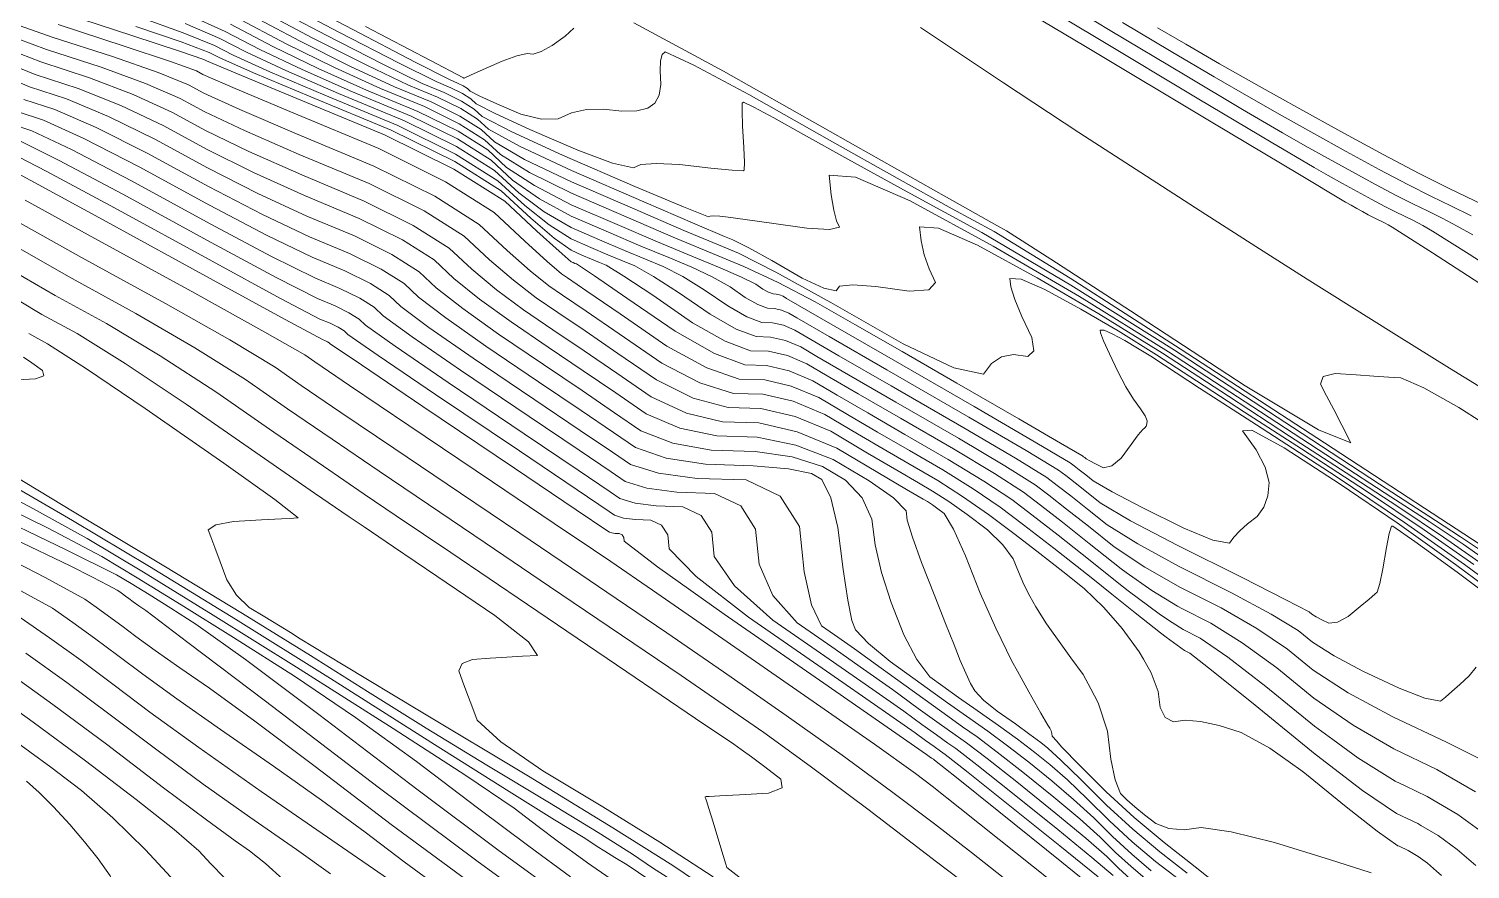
# Model space of a CAD drawing. Header units: inches. Extents: x 1337389 to 1347141, y 407035 to 414577.
# Drawn here: x 1341002.9 to 1341397, y 407828.9 to 408058.7 of the extents above; entities that cross this region are included whole.
import ezdxf

# ---------------------------------------------------------------- set-up
doc = ezdxf.new("R2010")
doc.units = ezdxf.units.IN
doc.header["$MEASUREMENT"] = 0
doc.layers.add('Topo', color=7, linetype='Continuous', lineweight=15, true_color=0x459900)

msp = doc.modelspace()

# ---------------------------------------------------------------- linework, layer by layer
at = {"layer": 'Topo'}
for points, elevation in [([(1341063.9739, 408067.5712), (1341084.2539, 408056.9029), (1341099.7739, 408048.9609), (1341110.5349, 408043.745), (1341116.537, 408041.2561), (1341121.271, 408038.917), (1341124.738, 408036.729), (1341126.9381, 408034.6909), (1341134.9828, 408030.487), (1341148.872, 408024.118), (1341168.607, 408015.5839), (1341181.909, 408009.958), (1341188.777, 408007.2419), (1341189.2129, 408007.4349), (1341190.25, 408007.483), (1341191.8879, 408007.386), (1341194.1278, 408007.1441), (1341198.846, 408006.5189), (1341206.0411, 408005.5111), (1341215.7141, 408004.1199), (1341221.8921, 408003.7611), (1341224.5781, 408004.432), (1341223.7691, 408006.1352), (1341223.0321, 408009.0651), (1341222.368, 408013.223), (1341221.777, 408018.609), (1341228.9611, 408018.0662), (1341243.9219, 408011.5959), (1341266.6583, 407999.1983), (1341290.1981, 407985.4571), (1341314.54, 407970.372), (1341339.6841, 407953.943), (1341359.949, 407940.7231), (1341375.3331, 407930.7129), (1341385.8361, 407923.9121), (1341395.1009, 407917.698), (1341403.125, 407912.0711)], 785), ([(1341065.4358, 408069.4912), (1341087.8919, 408057.6779), (1341104.1961, 408049.25), (1341114.348, 408044.207), (1341118.3479, 408042.5481), (1341121.503, 408040.9891), (1341123.8139, 408039.5298), (1341125.28, 408038.1721), (1341130.6408, 408035.3699), (1341139.8988, 408031.1259), (1341153.0508, 408025.438), (1341162.4971, 408021.946), (1341168.2358, 408020.6507), (1341170.2689, 408021.552), (1341174.4829, 408021.8441), (1341180.878, 408021.5259), (1341189.455, 408020.599), (1341195.2619, 408020.043), (1341198.2999, 408019.859), (1341198.5679, 408020.046), (1341198.623, 408022.1479), (1341198.4672, 408026.1641), (1341198.0989, 408032.0952), (1341197.949, 408036.1419), (1341198.02, 408038.3049), (1341198.3091, 408038.5839), (1341201.189, 408037.251), (1341206.6591, 408034.3048), (1341214.719, 408029.7472), (1341226.8811, 408023.0071), (1341243.145, 408014.085), (1341263.51, 408002.98), (1341287.8469, 407988.5459), (1341316.156, 407970.7839), (1341348.437, 407949.6921), (1341372.2381, 407934.1549), (1341387.5579, 407924.172), (1341394.3979, 407919.7431), (1341400.4312, 407915.6961)], 780), ([(1341160.0431, 408036.728), (1341155.441, 408036.5579), (1341151.3249, 408035.6688), (1341147.6951, 408034.06), (1341143.0851, 408033.934), (1341137.495, 408035.292), (1341130.925, 408038.133), (1341126.2998, 408040.2541), (1341123.6219, 408041.6529), (1341122.8902, 408042.3321), (1341121.7349, 408043.0602), (1341120.159, 408043.8391), (1341118.1609, 408044.6681), (1341108.6181, 408049.539), (1341091.53, 408058.454), (1341066.8979, 408071.4122)], 775), ([(1341268.1202, 408067.9999), (1341291.828, 408053.7829), (1341326.649, 408032.9509), (1341350.3651, 408018.7791), (1341362.9781, 408011.267), (1341364.4869, 408010.4149), (1341366.0259, 408009.5551), (1341367.596, 408008.6891), (1341369.1971, 408007.8151), (1341370.577, 408007.085), (1341371.7351, 408006.4999), (1341372.672, 408006.0579), (1341373.644, 408005.5679), (1341374.6508, 408005.0311), (1341375.6931, 408004.447), (1341386.7121, 407997.3721), (1341407.7099, 407983.8061)], 760), ([(1341414.109, 407985.873), (1341396.7439, 407997.04), (1341386.7359, 408003.367), (1341384.085, 408004.8557), (1341381.5208, 408006.223), (1341379.047, 408007.4689), (1341376.661, 408008.594), (1341373.7119, 408010.085), (1341370.2, 408011.9421), (1341366.125, 408014.1661), (1341362.1278, 408016.3721), (1341358.209, 408018.5591), (1341354.369, 408020.7289), (1341342.589, 408027.6919), (1341322.87, 408039.4459), (1341295.212, 408055.9919), (1341275.516, 408067.862)], 755), ([(1341397.78, 408002.2881), (1341393.5181, 408004.68), (1341389.398, 408006.8771), (1341385.4223, 408008.88), (1341381.5869, 408010.6871), (1341376.8479, 408013.0841), (1341371.203, 408016.0691), (1341364.654, 408019.643), (1341358.2298, 408023.1881), (1341351.9318, 408026.7039), (1341345.759, 408030.192), (1341334.8127, 408036.604), (1341319.092, 408045.9409), (1341298.5961, 408058.202), (1341282.9119, 408067.7229)], 750), ([(1341398.062, 407912.1498), (1341384.44, 407921.7019), (1341368.713, 407932.25), (1341350.8821, 407943.796), (1341335.37, 407953.8601), (1341322.179, 407962.444), (1341311.307, 407969.5478), (1341300.7821, 407976.0701), (1341290.605, 407982.0111), (1341280.774, 407987.372), (1341274.306, 407990.169), (1341271.2001, 407990.404), (1341271.4552, 407988.0749), (1341272.5381, 407984.6032), (1341274.4471, 407979.987), (1341277.183, 407974.228), (1341277.72, 407970.574), (1341276.0589, 407969.0239), (1341272.1981, 407969.5789), (1341268.893, 407968.9629), (1341266.143, 407967.1751), (1341263.9481, 407964.216), (1341255.8941, 407966.0031), (1341241.9788, 407972.5369), (1341222.2038, 407983.8178), (1341207.201, 407992.081), (1341196.9701, 407997.328), (1341191.5111, 407999.5569), (1341182.079, 408003.548), (1341168.675, 408009.3009), (1341151.2981, 408016.816), (1341138.4909, 408022.9592), (1341130.2541, 408027.7291), (1341126.5868, 408031.1259), (1341120.8068, 408034.774), (1341112.915, 408038.6731), (1341102.9088, 408042.8231), (1341090.9297, 408048.3821), (1341076.977, 408055.3509), (1341061.0491, 408063.73)], 795), ([(1341400.594, 407912.111), (1341389.77, 407919.7002), (1341377.2749, 407928.081), (1341363.107, 407937.254), (1341347.659, 407947.2921), (1341330.9319, 407958.1941), (1341312.9228, 407969.96), (1341295.4903, 407980.7632), (1341278.6319, 407990.6049), (1341262.348, 407999.4841), (1341251.6328, 408004.1179), (1341246.4881, 408004.506), (1341246.912, 408000.6491), (1341247.7849, 407996.8339), (1341249.1078, 407993.0609), (1341250.8801, 407989.3301), (1341249.047, 407987.2758), (1341243.609, 407986.9002), (1341234.5652, 407988.2003), (1341228.228, 407988.6509), (1341224.5969, 407988.2541), (1341223.673, 407987.0078), (1341220.281, 407987.761), (1341214.422, 407990.512), (1341206.0951, 407995.2622), (1341199.777, 407998.7418), (1341195.4688, 408000.9512), (1341193.1699, 408001.8899), (1341185.044, 408005.367), (1341171.0909, 408011.3829), (1341151.31, 408019.938), (1341137.1451, 408026.5461), (1341128.596, 408031.2099), (1341125.6629, 408033.928), (1341121.039, 408036.8459), (1341114.7258, 408039.9651), (1341106.722, 408043.2839), (1341095.3521, 408048.6719), (1341080.6148, 408056.1271), (1341062.5118, 408065.65)], 790), ([(1341296.7948, 407900.4981), (1341291.4628, 407905.6301), (1341285.6939, 407910.2371), (1341279.411, 407915.1468), (1341272.6131, 407920.3619), (1341265.2989, 407925.88), (1341258.2558, 407930.81), (1341251.4821, 407935.151), (1341244.979, 407938.904), (1341237.6589, 407943.1651), (1341229.523, 407947.9341), (1341220.5702, 407953.2121), (1341211.9412, 407956.813), (1341203.636, 407958.7359), (1341195.6559, 407958.982), (1341186.4452, 407961.8221), (1341176.0041, 407967.258), (1341164.333, 407975.2882), (1341155.294, 407981.4891), (1341148.888, 407985.861), (1341145.1131, 407988.4042), (1341140.0519, 407992.4709), (1341133.706, 407998.062), (1341126.0749, 408005.1759), (1341113.9357, 408012.8632), (1341097.288, 408021.121), (1341076.1331, 408029.9511), (1341060.629, 408036.604), (1341050.776, 408041.0809), (1341046.573, 408043.3809), (1341038.2688, 408046.704), (1341025.8647, 408051.0498), (1341009.3609, 408056.4189), (1340997.1929, 408060.696)], 840), ([(1341010.923, 408059.8289), (1341029.0189, 408053.9419), (1341041.6509, 408049.7069), (1341048.819, 408047.1239), (1341050.522, 408046.1921), (1341059.389, 408042.343), (1341075.4199, 408035.578), (1341098.615, 408025.8971), (1341116.8681, 408016.8419), (1341130.1781, 408008.4152), (1341138.5449, 408000.6141), (1341144.671, 407995.044), (1341148.5561, 407991.706), (1341150.199, 407990.5991), (1341155.5599, 407986.9259), (1341164.639, 407980.687), (1341177.4348, 407971.8828), (1341188.288, 407965.9409), (1341197.1971, 407962.8641), (1341204.1613, 407962.6489), (1341211.4089, 407960.9708), (1341218.9388, 407957.828), (1341226.7531, 407953.222), (1341235.017, 407948.3881), (1341243.733, 407943.3261), (1341252.9012, 407938.0369), (1341261.155, 407932.8941), (1341268.494, 407927.899), (1341274.9189, 407923.0499), (1341283.2169, 407916.612), (1341293.387, 407908.5851), (1341299.0841, 407904.035)], 835), ([(1341012.7119, 408062.819), (1341031.4172, 408056.7352), (1341044.118, 408052.557), (1341050.815, 408050.2861), (1341051.508, 408049.921), (1341059.9759, 408046.3579), (1341076.2188, 408039.5949), (1341100.2371, 408029.6341), (1341119.1831, 408020.274), (1341133.0571, 408011.516), (1341141.8591, 408003.3609), (1341147.9111, 407997.8442), (1341151.2131, 407994.9659), (1341151.764, 407994.7281), (1341152.245, 407994.523), (1341152.6558, 407994.35), (1341152.9978, 407994.2109), (1341157.609, 407991.1021), (1341166.4902, 407985.0239), (1341179.639, 407975.9761), (1341190.388, 407969.8831), (1341198.738, 407966.7449), (1341204.6861, 407966.5619), (1341210.8767, 407965.1291), (1341217.309, 407962.445), (1341223.9822, 407958.51), (1341232.376, 407953.6117), (1341242.4881, 407947.749), (1341254.3199, 407940.9221), (1341264.0539, 407934.978), (1341271.689, 407929.9171), (1341277.2259, 407925.7389), (1341284.3772, 407920.1911), (1341293.1411, 407913.2731), (1341300.9999, 407906.9962)], 830), ([(1341032.9768, 408061.8931), (1341045.1359, 408057.601), (1341053.739, 408054.1271), (1341058.7849, 408051.473), (1341068.8199, 408046.936), (1341083.8452, 408040.517), (1341103.8589, 408032.2159), (1341119.647, 408024.4169), (1341131.2079, 408017.1191), (1341138.5439, 408010.3231), (1341145.2201, 408005.02), (1341151.2372, 408001.2089), (1341156.5949, 407998.8919), (1341161.2759, 407996.8952), (1341165.2779, 407995.2171), (1341168.6021, 407993.86), (1341173.705, 407990.969), (1341180.5849, 407986.545), (1341189.2437, 407980.587), (1341196.3221, 407976.5751), (1341201.8189, 407974.5089), (1341205.736, 407974.3881), (1341209.8129, 407973.444), (1341214.0479, 407971.6771), (1341218.4419, 407969.0861), (1341227.0919, 407964.059), (1341239.9969, 407956.594), (1341257.1578, 407946.693), (1341269.8509, 407939.1459), (1341278.079, 407933.953), (1341281.8401, 407931.116), (1341286.696, 407927.3472), (1341292.649, 407922.649), (1341299.6969, 407917.0201), (1341308.098, 407911.4211), (1341317.8519, 407905.852), (1341328.9581, 407900.3118), (1341338.707, 407894.7031), (1341347.0999, 407889.0231), (1341354.135, 407883.2721), (1341363.72, 407877.1129), (1341375.856, 407870.5461), (1341390.542, 407863.5701), (1341400.948, 407858.3819)], 820), ([(1341398.6519, 407884.1319), (1341396.8068, 407881.7619), (1341394.2359, 407879.4159), (1341392.0629, 407877.4719), (1341390.2861, 407875.9279), (1341388.9049, 407874.7859), (1341384.6871, 407875.5911), (1341377.631, 407878.343), (1341367.7382, 407883.0419), (1341359.842, 407887.2381), (1341353.9453, 407890.9291), (1341350.0449, 407894.116), (1341342.67, 407898.6231), (1341331.821, 407904.4479), (1341317.496, 407911.5932), (1341306.1509, 407917.7891), (1341297.7869, 407923.037), (1341292.403, 407927.3371), (1341287.856, 407930.9259), (1341284.147, 407933.8039), (1341281.2742, 407935.9721), (1341272.75, 407941.23), (1341258.5758, 407949.5778), (1341238.752, 407961.0169), (1341224.4501, 407969.282), (1341215.672, 407974.374), (1341212.4182, 407976.293), (1341209.281, 407977.6019), (1341206.2621, 407978.301), (1341203.36, 407978.3909), (1341199.288, 407979.921), (1341194.0459, 407982.8929), (1341187.633, 407987.3051), (1341181.7521, 407990.9018), (1341176.4041, 407993.6842), (1341171.5891, 407995.6509), (1341165.791, 407998.0798), (1341159.0111, 408000.9739), (1341151.2489, 408004.3309), (1341143.8741, 408008.6072), (1341136.886, 408013.8039), (1341130.284, 408019.9211), (1341119.879, 408026.4888), (1341105.6699, 408033.5079), (1341087.6579, 408040.978), (1341073.2422, 408047.2252), (1341062.423, 408052.2478), (1341055.2011, 408056.048), (1341045.6462, 408060.122)], 815), ([(1341410.5751, 407897.3321), (1341393.4459, 407910.0551), (1341381.8911, 407918.514), (1341375.9109, 407922.7073), (1341375.5049, 407922.6359), (1341374.919, 407920.6639), (1341374.1529, 407916.7889), (1341373.2071, 407911.0131), (1341372.3589, 407906.9632), (1341371.6081, 407904.6409), (1341370.956, 407904.0459), (1341369.414, 407902.732), (1341366.9801, 407900.7), (1341363.6559, 407897.9501), (1341360.7942, 407896.4231), (1341358.3941, 407896.1199), (1341356.456, 407897.041), (1341354.91, 407897.863), (1341353.7541, 407898.586), (1341352.99, 407899.2099), (1341346.6329, 407902.5431), (1341334.6831, 407908.5841), (1341317.1398, 407917.3338), (1341304.204, 407924.1571), (1341295.8773, 407929.0541), (1341292.1569, 407932.0239), (1341289.0161, 407934.504), (1341286.4531, 407936.4921), (1341284.469, 407937.9898), (1341275.6491, 407943.314), (1341259.9948, 407952.463), (1341237.506, 407965.4392), (1341221.8088, 407974.506), (1341212.9019, 407979.6617), (1341210.7871, 407980.909), (1341208.749, 407981.7599), (1341206.787, 407982.214), (1341204.9011, 407982.2718), (1341202.2551, 407983.2669), (1341198.8479, 407985.198), (1341194.68, 407988.066), (1341189.8, 407990.8361), (1341184.2061, 407993.5089), (1341177.9, 407996.0842), (1341170.3071, 407999.266), (1341161.4269, 408003.0561), (1341151.261, 408007.4521), (1341142.5279, 408012.195), (1341135.2279, 408017.2849), (1341129.3599, 408022.7219), (1341120.1111, 408028.56), (1341107.4811, 408034.7989), (1341091.4712, 408041.4397), (1341077.6639, 408047.515), (1341066.062, 408053.024), (1341056.663, 408057.968), (1341046.1549, 408062.6441)], 810), ([(1341058.1251, 408059.889), (1341069.7001, 408053.8001), (1341082.0858, 408047.8041), (1341095.2839, 408041.901), (1341109.292, 408036.0911), (1341120.343, 408030.6311), (1341128.435, 408025.5231), (1341133.5701, 408020.7661), (1341141.1819, 408015.7831), (1341151.273, 408010.5729), (1341163.8431, 408005.1381), (1341174.822, 408000.452), (1341184.2099, 407996.517), (1341192.008, 407993.3329), (1341197.8471, 407990.7691), (1341201.728, 407988.8259), (1341203.65, 407987.5041), (1341205.2219, 407986.6128), (1341206.4419, 407986.1538), (1341207.3118, 407986.127), (1341208.2161, 407985.9181), (1341209.1572, 407985.5259), (1341210.132, 407984.9499), (1341219.167, 407979.7293), (1341236.2611, 407969.8621), (1341261.4138, 407955.3489), (1341278.548, 407945.3978), (1341287.6638, 407940.0081), (1341288.7601, 407939.1809), (1341290.176, 407938.082), (1341291.912, 407936.712), (1341293.9661, 407935.0711), (1341299.125, 407932.088), (1341307.3861, 407927.7621), (1341318.751, 407922.0941), (1341326.7141, 407918.8489), (1341331.276, 407918.0269), (1341332.4369, 407919.6279), (1341334.0769, 407921.3741), (1341336.1972, 407923.2659), (1341338.796, 407925.3018), (1341340.6379, 407927.8771), (1341341.7238, 407930.99), (1341342.0531, 407934.6421), (1341341.003, 407938.817), (1341338.5731, 407943.5132), (1341334.762, 407948.732), (1341337.3111, 407948.9168), (1341346.2169, 407944.067), (1341361.483, 407934.183), (1341377.0769, 407923.5701), (1341392.9989, 407912.2279), (1341409.2511, 407900.1571)], 805), ([(1341059.587, 408061.809), (1341073.3381, 408054.576), (1341086.5081, 408048.0929), (1341099.0972, 408042.362), (1341111.104, 408037.3821), (1341120.575, 408032.7031), (1341127.5111, 408028.3251), (1341131.9119, 408024.2469), (1341139.8369, 408019.3709), (1341151.2861, 408013.6951), (1341166.259, 408007.2191), (1341179.1139, 408001.7289), (1341189.8509, 407997.2239), (1341198.471, 407993.7041), (1341207.8348, 407989.2939), (1341217.9441, 407983.993), (1341228.7979, 407977.8012), (1341241.7011, 407970.4041), (1341256.651, 407961.8011), (1341273.651, 407951.9919), (1341285.0529, 407945.401), (1341290.858, 407942.027), (1341291.0669, 407941.8689), (1341291.3359, 407941.661), (1341291.666, 407941.4), (1341292.056, 407941.0879), (1341293.0361, 407940.5211), (1341294.6062, 407939.6991), (1341296.7659, 407938.6221), (1341299.1039, 407939.1443), (1341301.621, 407941.2631), (1341304.316, 407944.9819), (1341306.289, 407947.5979), (1341307.54, 407949.114), (1341308.0691, 407949.528), (1341308.4431, 407950.0509), (1341308.6641, 407950.6841), (1341308.731, 407951.427), (1341308.137, 407952.7961), (1341306.8821, 407954.7931), (1341304.9669, 407957.416), (1341302.9161, 407960.7938), (1341300.7301, 407964.9271), (1341298.408, 407969.8139), (1341296.831, 407973.339), (1341295.999, 407975.5009), (1341295.911, 407976.301), (1341296.978, 407976.2212), (1341299.201, 407975.2601), (1341302.5779, 407973.4179), (1341306.075, 407971.377), (1341309.691, 407969.136), (1341313.4258, 407966.695), (1341323.081, 407960.4289), (1341338.656, 407950.3368), (1341360.151, 407936.4201), (1341379.1091, 407923.704), (1341395.531, 407912.1891), (1341409.4149, 407901.8761)], 800), ([(1341168.4029, 408060.2599), (1341192.887, 408047.076), (1341228.964, 408026.675), (1341253.8811, 408012.6019), (1341267.639, 408004.858), (1341270.237, 408003.4422), (1341282.4169, 407995.6699), (1341304.181, 407981.5441), (1341335.5271, 407961.063), (1341355.6009, 407949.02), (1341364.4018, 407945.4148), (1341361.931, 407950.2471), (1341359.721, 407954.545), (1341357.7721, 407958.3069), (1341356.0839, 407961.5341), (1341356.867, 407963.558), (1341360.1211, 407964.381), (1341365.8448, 407964.0009), (1341370.74, 407963.684), (1341374.806, 407963.429), (1341378.0426, 407963.238), (1341384.414, 407960.454), (1341393.918, 407955.0781), (1341406.5569, 407947.1103)], 770), ([(1341301.981, 408060.412), (1341315.3128, 408052.4361), (1341327.0359, 408045.5159), (1341337.1498, 408039.654), (1341345.655, 408034.849), (1341354.3319, 408030.0041), (1341363.183, 408025.1198), (1341372.207, 408020.1961), (1341379.9833, 408016.0831), (1341386.513, 408012.7811), (1341391.7959, 408010.2901), (1341397.2748, 408007.5319)], 745), ([(1340995.9988, 408057.3559), (1341007.798, 408053.0091), (1341022.712, 408048.1582), (1341034.8879, 408043.7009), (1341044.3269, 408039.638), (1341051.029, 408035.9699), (1341061.8691, 408030.8651), (1341076.8472, 408024.3229), (1341095.9611, 408016.345), (1341111.0029, 408008.8831), (1341121.972, 408001.9382), (1341128.8671, 407995.5099), (1341135.433, 407989.8972), (1341141.6691, 407985.102), (1341147.576, 407981.123), (1341155.029, 407976.0521), (1341164.0279, 407969.8879), (1341174.5731, 407962.6331), (1341184.6021, 407957.703), (1341194.1151, 407955.1), (1341203.1109, 407954.8231), (1341212.4731, 407952.6549), (1341222.2, 407948.596), (1341232.2931, 407942.6459), (1341240.3011, 407937.9409), (1341246.2239, 407934.4811), (1341250.0631, 407932.2658), (1341254.485, 407929.3841), (1341259.489, 407925.8349), (1341265.0761, 407921.6202), (1341269.2801, 407917.5999), (1341272.1028, 407913.777), (1341273.544, 407910.1501), (1341275.049, 407906.7401), (1341276.6201, 407903.5491), (1341278.255, 407900.5758), (1341281.237, 407896.005), (1341285.5669, 407889.8359), (1341287.862, 407886.6961)], 845), ([(1341032.1971, 408059.314), (1341044.6268, 408055.079), (1341052.2771, 408052.2059), (1341055.1471, 408050.6972), (1341064.3981, 408046.6469), (1341080.0319, 408040.0559), (1341102.0479, 408030.9249), (1341119.4151, 408022.3461), (1341132.1331, 408014.318), (1341140.201, 408006.8421), (1341146.5659, 408001.432), (1341151.2251, 407998.0881), (1341154.18, 407996.81), (1341156.7601, 407995.709), (1341158.9671, 407994.7839), (1341160.8, 407994.0351), (1341165.6571, 407991.0351), (1341173.5371, 407985.784), (1341184.4411, 407978.2819), (1341193.355, 407973.229), (1341200.278, 407970.627), (1341205.2108, 407970.4749), (1341210.345, 407969.2861), (1341215.678, 407967.0609), (1341221.2119, 407963.7979), (1341229.7339, 407958.835), (1341241.243, 407952.1719), (1341255.7388, 407943.8071), (1341266.953, 407937.0621), (1341274.8842, 407931.9351), (1341279.533, 407928.427), (1341285.5371, 407923.7689), (1341292.895, 407917.9612), (1341301.6079, 407911.003), (1341302.9719, 407910.0409)], 825), ([(1341094.974, 408059.332), (1341112.808, 408049.9512), (1341121.7651, 408045.2388), (1341121.8442, 408045.197), (1341121.8969, 408045.1701), (1341121.9435, 408045.1633), (1341121.975, 408045.1749), (1341123.7241, 408045.948), (1341127.201, 408047.4889), (1341132.404, 408049.796), (1341136.406, 408051.277), (1341139.2069, 408051.93), (1341140.8059, 408051.7569), (1341143.073, 408052.482), (1341146.0071, 408054.1029), (1341149.608, 408056.622), (1341151.9768, 408058.811)], 770), ([(1341246.717, 408058.9952), (1341269.484, 408043.8901), (1341290.082, 408030.3369), (1341308.51, 408018.3352), (1341324.77, 408007.8849), (1341339.4281, 407998.511), (1341352.484, 407990.2131), (1341363.9391, 407982.991), (1341376.9102, 407974.882), (1341391.3951, 407965.885), (1341407.395, 407955.9999)], 765), ([(1341311.5352, 408058.9301), (1341319.26, 408054.4291), (1341328.5409, 408049.1171), (1341339.377, 408042.9941), (1341350.4341, 408036.821), (1341361.7118, 408030.597), (1341373.2102, 408024.3229), (1341383.1192, 408019.0819), (1341389.6252, 408015.7931)], 740), ([(1340994.8051, 408054.0159), (1341006.2359, 408049.5991), (1341019.5578, 408045.266), (1341031.506, 408040.698), (1341042.0811, 408035.8959), (1341051.283, 408030.8589), (1341063.1091, 408025.1261), (1341077.5601, 408018.6962), (1341094.6349, 408011.569), (1341108.071, 408004.9041), (1341117.8691, 407998.6999), (1341124.0279, 407992.9571), (1341130.8139, 407987.3241), (1341138.2259, 407981.8), (1341146.2641, 407976.3848), (1341154.7629, 407970.6149), (1341163.7221, 407964.4892), (1341173.1421, 407958.008), (1341182.7591, 407953.584), (1341192.5739, 407951.2181), (1341202.5861, 407950.9101), (1341213.0051, 407948.497), (1341223.8311, 407943.98), (1341235.0631, 407937.358), (1341242.9419, 407932.7179), (1341247.4701, 407930.0578), (1341248.6451, 407929.38), (1341249.998, 407928.4981), (1341251.5289, 407927.4121), (1341253.2391, 407926.1219), (1341255.7341, 407921.8501), (1341259.0149, 407914.595), (1341263.08, 407904.358), (1341267.3289, 407894.7371), (1341271.7609, 407885.7299), (1341273.2441, 407883.0351)], 850), ([(1341399.7839, 407917.6301), (1341384.5271, 407927.5859), (1341357.1898, 407945.4409), (1341317.772, 407971.196), (1341287.6661, 407990.4522), (1341266.8731, 408003.2108), (1341255.3921, 408009.4712), (1341240.381, 408017.8049), (1341221.8419, 408028.2111), (1341199.7729, 408040.69), (1341184.796, 408048.7551), (1341176.9119, 408052.4059), (1341176.1191, 408051.6421), (1341175.6679, 408049.8899), (1341175.5589, 408047.1479), (1341175.7911, 408043.418), (1341175.3002, 408040.4798), (1341174.0879, 408038.3341), (1341172.1531, 408036.9808), (1341169.1678, 408036.262), (1341165.131, 408036.1781), (1341160.0431, 408036.728)], 775), ([(1340993.611, 408050.6761), (1341004.6741, 408046.189), (1341016.4039, 408042.3731), (1341028.1239, 408037.6952), (1341039.835, 408032.153), (1341051.5369, 408025.7482), (1341064.3489, 408019.3871), (1341078.2731, 408013.0679), (1341093.3079, 408006.7931), (1341105.1389, 408000.9241), (1341113.7659, 407995.462), (1341119.189, 407990.4051), (1341126.195, 407984.751), (1341134.783, 407978.4979), (1341144.9531, 407971.6472), (1341154.4981, 407965.1779), (1341163.4171, 407959.089), (1341171.711, 407953.383), (1341180.916, 407949.4651), (1341191.033, 407947.336), (1341202.0611, 407946.9968), (1341212.68, 407944.845), (1341222.888, 407940.8811), (1341232.6871, 407935.104), (1341239.324, 407930.4209), (1341242.799, 407926.8331), (1341243.113, 407924.3381), (1341244.5272, 407919.6269), (1341247.041, 407912.6991), (1341250.6549, 407903.554), (1341253.624, 407896.0481), (1341255.9481, 407890.1801), (1341257.628, 407885.9499), (1341259.1239, 407882.4471), (1341260.4349, 407879.6718), (1341261.5611, 407877.624), (1341263.979, 407875.092), (1341267.688, 407872.0769), (1341272.6879, 407868.579), (1341276.6721, 407865.7241), (1341279.6412, 407863.5129), (1341281.593, 407861.946), (1341285.24, 407858.5698), (1341290.583, 407853.3852), (1341297.62, 407846.391), (1341304.8199, 407839.787), (1341312.1821, 407833.572), (1341319.7068, 407827.747)], 855), ([(1340992.4171, 408047.3361), (1341003.1109, 408042.779), (1341013.2501, 408039.4809), (1341024.743, 408034.6919), (1341037.59, 408028.4099), (1341051.7911, 408020.6381), (1341065.5901, 408013.648), (1341078.986, 408007.441), (1341091.9811, 408002.0169), (1341102.206, 407996.945), (1341109.6632, 407992.2239), (1341114.3502, 407987.853), (1341121.5759, 407982.177), (1341131.34, 407975.196), (1341143.6411, 407966.909), (1341154.232, 407959.7401), (1341163.1109, 407953.69), (1341170.28, 407948.758), (1341179.0728, 407945.346), (1341189.492, 407943.455), (1341201.536, 407943.084), (1341211.677, 407941.592), (1341219.9149, 407938.978), (1341226.2511, 407935.2428), (1341230.7661, 407930.434), (1341233.4609, 407924.5511), (1341234.336, 407917.5951), (1341236.0851, 407910.0079), (1341238.7069, 407901.7929), (1341242.2021, 407892.9482), (1341245.726, 407886.1868), (1341249.2759, 407881.5111), (1341252.855, 407878.9202), (1341257.1781, 407875.8381), (1341262.2441, 407872.263), (1341268.0549, 407868.1971), (1341273.3068, 407864.381), (1341277.9999, 407860.813), (1341282.135, 407857.4938), (1341286.9189, 407853.2671), (1341292.3519, 407848.131), (1341298.4341, 407842.0871), (1341304.6558, 407836.379), (1341311.019, 407831.008), (1341317.522, 407825.974)], 860), ([(1341001.5491, 408039.3691), (1341010.0959, 408036.589), (1341021.3609, 408031.6881), (1341035.3438, 408024.668), (1341052.0441, 408015.5271), (1341066.8301, 408007.909), (1341079.699, 408001.814), (1341090.6539, 407997.2419), (1341099.274, 407992.965), (1341105.5601, 407988.985), (1341109.5109, 407985.3009), (1341116.9569, 407979.6043), (1341127.896, 407971.8939), (1341142.3301, 407962.171), (1341153.966, 407954.3031), (1341162.8061, 407948.291), (1341168.8489, 407944.1331), (1341177.2309, 407941.2269), (1341187.9512, 407939.5729), (1341201.011, 407939.171), (1341210.6749, 407938.3379), (1341216.943, 407937.0761), (1341219.8149, 407935.3829), (1341222.208, 407930.447), (1341224.1228, 407922.2702), (1341225.56, 407910.8509), (1341226.852, 407902.392), (1341228, 407896.893), (1341229.003, 407894.3541), (1341232.488, 407890.6221), (1341238.4541, 407885.6979), (1341246.9009, 407879.5822), (1341254.166, 407874.362), (1341260.247, 407870.038), (1341265.1451, 407866.6112), (1341270.5159, 407862.6359), (1341276.36, 407858.1129), (1341282.6779, 407853.042), (1341288.598, 407847.964), (1341294.121, 407842.8771), (1341299.2479, 407837.7819), (1341304.493, 407832.971), (1341309.856, 407828.444)], 865), ([(1340998.4241, 408032.549), (1341003.788, 408030.8042), (1341014.5971, 408025.6821), (1341030.8521, 408017.1821), (1341052.5522, 408005.305), (1341069.31, 407996.431), (1341081.1259, 407990.5592), (1341088.0001, 407987.6898), (1341093.409, 407985.0059), (1341097.354, 407982.509), (1341099.8332, 407980.1971), (1341107.7189, 407974.4569), (1341121.01, 407965.2899), (1341139.7068, 407952.6949), (1341153.4349, 407943.429), (1341162.1949, 407937.4921), (1341165.987, 407934.883), (1341171.9529, 407933.038), (1341180.094, 407931.9562), (1341190.411, 407931.639), (1341197.6052, 407928.2541), (1341201.677, 407921.8018), (1341202.6272, 407912.2831), (1341206.418, 407903.749), (1341213.0518, 407896.199), (1341222.527, 407889.635), (1341231.1971, 407883.5549), (1341239.0619, 407877.9601), (1341246.121, 407872.849), (1341251.851, 407868.7249), (1341256.2519, 407865.5872), (1341259.3249, 407863.4368), (1341264.9339, 407859.1458), (1341273.0801, 407852.7129), (1341283.7619, 407844.1389), (1341291.9549, 407837.3569), (1341297.66, 407832.3691), (1341300.8762, 407829.1729), (1341304.1659, 407826.1549)], 875), ([(1340999.9869, 408035.959), (1341006.942, 408033.697), (1341017.9788, 408028.6849), (1341033.098, 408020.9251), (1341052.298, 408010.4161), (1341068.0699, 408002.1702), (1341080.4129, 407996.1861), (1341089.3271, 407992.4661), (1341096.3421, 407988.986), (1341101.4569, 407985.747), (1341104.6721, 407982.7491), (1341112.3378, 407977.031), (1341124.4531, 407968.5921), (1341141.0181, 407957.433), (1341153.7011, 407948.866), (1341162.5001, 407942.891), (1341167.4181, 407939.508), (1341175.155, 407937.1151), (1341185.7139, 407935.7128), (1341199.093, 407935.301), (1341208.4228, 407930.9111), (1341213.704, 407922.5439), (1341214.936, 407910.199), (1341216.9379, 407901.1502), (1341219.711, 407895.3991), (1341223.2549, 407892.9441), (1341228.669, 407889.0971), (1341235.954, 407883.8601), (1341245.1089, 407877.23), (1341252.5409, 407871.8819), (1341258.25, 407867.813), (1341262.2348, 407865.0241), (1341267.725, 407860.891), (1341274.72, 407855.4128), (1341283.2199, 407848.591), (1341290.2774, 407842.6598), (1341295.8909, 407837.6229), (1341300.062, 407833.4781), (1341304.3288, 407829.563), (1341308.693, 407825.88)], 870), ([(1340997.4799, 408025.0201), (1341007.834, 408019.6761), (1341026.3603, 408009.6969), (1341053.0591, 407995.084), (1341071.7901, 407984.9529), (1341082.552, 407979.3041), (1341085.3461, 407978.1381), (1341087.5451, 407977.048), (1341089.1479, 407976.032), (1341090.1561, 407975.0928), (1341098.4809, 407969.311), (1341114.1229, 407958.6861), (1341137.0838, 407943.2191), (1341152.9039, 407932.555), (1341161.5839, 407926.6931), (1341163.1239, 407925.6329), (1341165.5481, 407924.8831), (1341168.856, 407924.4441), (1341173.0471, 407924.315), (1341175.969, 407922.9401), (1341177.6231, 407920.3191), (1341178.009, 407916.452), (1341185.38, 407908.9461), (1341199.7341, 407897.8011), (1341221.0728, 407883.0179), (1341236.255, 407872.4709), (1341245.278, 407866.16), (1341248.1439, 407864.085), (1341250.47, 407862.4108), (1341252.257, 407861.137), (1341253.5051, 407860.2641), (1341259.3521, 407855.6562), (1341269.7999, 407847.3131), (1341284.8471, 407835.2348), (1341295.3129, 407826.7511)], 885), ([(1341000.6341, 408027.9121), (1341011.2158, 408022.679), (1341028.6061, 408013.44), (1341052.8058, 408000.194), (1341070.55, 407990.6919), (1341081.8391, 407984.9319), (1341086.6729, 407982.9139), (1341090.4771, 407981.0269), (1341093.2511, 407979.271), (1341094.9939, 407977.645), (1341103.1, 407971.884), (1341117.5669, 407961.9881), (1341138.3948, 407947.9569), (1341153.1689, 407937.9921), (1341161.8891, 407932.0921), (1341164.555, 407930.2581), (1341168.7512, 407928.9608), (1341174.475, 407928.2001), (1341181.729, 407927.9771), (1341186.7871, 407925.5971), (1341189.6499, 407921.0602), (1341190.318, 407914.3671), (1341195.8988, 407906.3469), (1341206.393, 407897.0001), (1341221.7999, 407886.3269), (1341233.726, 407878.0131), (1341242.17, 407872.06), (1341247.132, 407868.4672), (1341251.161, 407865.5678), (1341254.2551, 407863.362), (1341256.4149, 407861.851), (1341262.143, 407857.401), (1341271.4398, 407850.013), (1341284.3038, 407839.6871), (1341293.634, 407832.054), (1341299.4292, 407827.1149)], 880), ([(1340994.327, 408022.1279), (1341004.4521, 408016.673), (1341024.114, 408005.954), (1341053.3131, 407989.973), (1341073.03, 407979.2139), (1341083.266, 407973.677), (1341084.0189, 407973.3622), (1341084.612, 407973.068), (1341085.045, 407972.794), (1341085.3172, 407972.541), (1341093.862, 407966.7371), (1341110.6802, 407955.3837), (1341135.7718, 407938.4811), (1341152.638, 407927.118), (1341161.2789, 407921.2929), (1341161.6929, 407921.008), (1341162.346, 407920.8061), (1341163.2361, 407920.688), (1341164.3641, 407920.653), (1341165.1511, 407920.283), (1341165.597, 407919.577), (1341165.7012, 407918.536), (1341174.8601, 407911.5449), (1341193.0749, 407898.6018), (1341220.3461, 407879.7102), (1341238.783, 407866.929), (1341248.386, 407860.26), (1341249.1562, 407859.703), (1341249.78, 407859.2538), (1341250.2599, 407858.9118), (1341250.5951, 407858.6769), (1341256.5609, 407853.911), (1341268.159, 407844.613), (1341285.3891, 407830.7839), (1341296.992, 407821.4482)], 890), ([(1341389.6252, 408015.7931), (1341391.439, 408014.875), (1341398.1708, 408011.701), (1341405.152, 408008.186), (1341412.384, 408004.3281), (1341419.8668, 408000.129), (1341422.145, 407998.7939)], 740), ([(1341282.08, 407825.9318), (1341268.266, 407837.0222), (1341257.5461, 407845.5651), (1341249.921, 407851.5619), (1341245.3901, 407855.0121), (1341234.1429, 407863.0131), (1341216.178, 407875.564), (1341191.4959, 407892.665), (1341173.4669, 407905.1309), (1341162.091, 407912.9639), (1341157.3681, 407916.1609), (1341146.5851, 407923.437), (1341129.741, 407934.79), (1341106.836, 407950.2199), (1341090.647, 407961.1449), (1341081.173, 407967.5639), (1341078.4141, 407969.476), (1341067.466, 407975.737), (1341048.3289, 407986.3458), (1341021.0021, 408001.304), (1341001.9479, 408011.8141)], 895), ([(1341269.395, 407826.5911), (1341260.724, 407833.3911), (1341250.5439, 407841.242), (1341238.856, 407850.1431), (1341225.3509, 407860.0349), (1341210.0301, 407870.917), (1341192.8929, 407882.791), (1341177.4022, 407893.4601), (1341163.5561, 407902.925), (1341151.3559, 407911.1861), (1341137.1571, 407920.7788), (1341120.9599, 407931.704), (1341102.7651, 407943.962), (1341088.257, 407953.7829), (1341077.436, 407961.166), (1341070.303, 407966.1119), (1341057.918, 407973.585), (1341040.279, 407983.5869), (1341017.387, 407996.1169), (1340999.9622, 408005.864)], 900), ([(1340997.9761, 407999.914), (1341013.7721, 407990.9301), (1341032.2291, 407980.8279), (1341048.3689, 407971.4332), (1341062.193, 407962.747), (1341073.7001, 407954.7691), (1341085.8671, 407946.4208), (1341098.6931, 407937.7051), (1341112.18, 407928.6189), (1341127.7299, 407918.121), (1341145.3431, 407906.2102), (1341165.021, 407892.8859), (1341181.3361, 407881.789), (1341194.29, 407872.9169), (1341203.883, 407866.2711), (1341216.5599, 407857.0559), (1341232.321, 407845.273), (1341251.166, 407830.9218), (1341263.9009, 407821.217)], 905), ([(1340995.9891, 407993.9639), (1341010.1571, 407985.7429), (1341024.1789, 407978.068), (1341038.8201, 407969.281), (1341054.0821, 407959.3819), (1341069.963, 407948.3711), (1341083.4769, 407939.059), (1341094.6219, 407931.4469), (1341103.3989, 407925.5342), (1341118.3019, 407915.4631), (1341139.3311, 407901.2341), (1341166.486, 407882.8478), (1341185.2711, 407870.1171), (1341195.688, 407863.043), (1341197.735, 407861.6241), (1341200.5701, 407859.559), (1341204.191, 407856.849), (1341208.5981, 407853.4928), (1341208.9149, 407851.1039), (1341205.143, 407849.6841), (1341197.281, 407849.2321), (1341191.8889, 407848.922), (1341188.9669, 407848.754), (1341188.5161, 407848.7279), (1341188.188, 407848.7089), (1341187.9837, 407848.6971), (1341187.9029, 407848.6921), (1341187.916, 407848.507), (1341188.023, 407848.1409), (1341188.224, 407847.5959), (1341188.8929, 407845.4718), (1341190.028, 407841.7699), (1341191.6312, 407836.4891), (1341192.7901, 407832.657), (1341193.5051, 407830.276), (1341193.7759, 407829.3438), (1341198.698, 407825.5279)], 910), ([(1340994.003, 407988.014), (1341006.542, 407980.5559), (1341016.129, 407975.309), (1341029.2711, 407967.13), (1341045.9711, 407956.018), (1341066.227, 407941.9728), (1341081.087, 407931.6971), (1341090.551, 407925.189), (1341094.6189, 407922.448), (1341102.6079, 407917.048), (1341114.5169, 407908.989), (1341130.3481, 407898.2701), (1341139.5331, 407891.0452), (1341142.072, 407887.314), (1341137.9651, 407887.0771), (1341133.6289, 407886.8181), (1341129.064, 407886.5379), (1341124.269, 407886.236), (1341121.419, 407885.0961), (1341120.5141, 407883.1198), (1341121.5519, 407880.3071), (1341122.7399, 407877.1139), (1341124.0771, 407873.541), (1341125.5628, 407869.5888), (1341132.0299, 407863.6609), (1341143.4791, 407855.759), (1341159.9091, 407845.881), (1341175.4329, 407836.2158), (1341190.0522, 407826.763)], 915), ([(1341002.9271, 407975.3691), (1341008.0781, 407972.55), (1341018.6829, 407965.6979), (1341034.7409, 407954.8152), (1341056.253, 407939.9001), (1341070.1969, 407929.936), (1341076.5729, 407924.921), (1341075.3819, 407924.858), (1341072.04, 407924.6801), (1341066.547, 407924.389), (1341058.904, 407923.9841), (1341054.0479, 407923.0711), (1341051.977, 407921.6511), (1341052.692, 407919.7228), (1341053.7758, 407916.7968), (1341055.229, 407912.8721), (1341057.0501, 407907.949), (1341059.693, 407903.8119), (1341063.157, 407900.4609), (1341067.4419, 407897.8941), (1341071.2069, 407895.608), (1341074.4521, 407893.6011), (1341077.1761, 407891.874), (1341088.9349, 407884.7451), (1341109.7301, 407872.213), (1341139.56, 407854.279), (1341162.653, 407840.163), (1341179.0081, 407829.8651), (1341188.6249, 407823.385)], 920), ([(1340999.837, 407962.6521), (1341004.775, 407962.9159), (1341007.07, 407963.7831), (1341006.723, 407965.2531), (1341003.734, 407967.3262), (1341001.502, 407968.8381)], 925), ([(1340987.2719, 407936.1451), (1341003.2529, 407927.974), (1341018.9199, 407919.292), (1341034.271, 407910.1), (1341053.3341, 407898.3741), (1341076.108, 407884.1151), (1341102.593, 407867.323), (1341122.444, 407854.4571), (1341135.66, 407845.5159), (1341142.2421, 407840.5018), (1341147.782, 407836.3529), (1341152.2812, 407833.07), (1341155.738, 407830.6522), (1341168.1139, 407822.0699)], 935), ([(1340998.3051, 407933.8541), (1341014.922, 407924.238), (1341035.957, 407911.643), (1341059.4531, 407897.24), (1341085.4111, 407881.0291), (1341113.831, 407863.0099), (1341134.25, 407850.1119), (1341146.666, 407842.337), (1341151.081, 407839.682), (1341154.4981, 407837.593), (1341156.9191, 407836.069), (1341158.3419, 407835.1101), (1341160.4159, 407833.788), (1341163.1401, 407832.103), (1341166.5149, 407830.0541), (1341178.903, 407821.6711)], 930), ([(1341181.527, 407824.12), (1341173.484, 407829.2477), (1341167.9628, 407832.967), (1341158.5759, 407838.8781), (1341145.321, 407846.981), (1341128.1979, 407857.275), (1341111.5919, 407867.4291), (1341095.5032, 407877.4419), (1341079.9317, 407887.3152), (1341061.383, 407898.787), (1341039.8587, 407911.859), (1341015.358, 407926.5289), (1340998.977, 407936.4389)], 925), ([(1340988.441, 407931.798), (1341008.202, 407922.0941), (1341022.9171, 407914.3469), (1341032.586, 407908.5567), (1341044.5919, 407901.1721), (1341058.9351, 407892.1911), (1341075.6159, 407881.615), (1341092.293, 407870.3321), (1341108.964, 407858.341), (1341125.631, 407845.6429), (1341139.661, 407835.1368), (1341151.0541, 407826.8231)], 940), ([(1340989.609, 407927.451), (1341013.1502, 407916.2129), (1341026.914, 407909.401), (1341030.9, 407907.014), (1341035.85, 407903.97), (1341041.7631, 407900.2669), (1341048.6398, 407895.907), (1341062.1409, 407886.2071), (1341082.2688, 407871.1662), (1341109.0212, 407850.7838), (1341131.54, 407833.921), (1341149.8261, 407820.5759)], 945), ([(1341081.262, 407856.9051), (1341064.718, 407869.3119), (1341052.3609, 407878.3331), (1341044.19, 407883.9679), (1341037.4661, 407888.6929), (1341032.189, 407892.5081), (1341028.3599, 407895.413), (1341024.76, 407898.0799), (1341021.3911, 407900.5101), (1341018.2521, 407902.7009), (1341007.4078, 407908.6071), (1340988.8609, 407918.2251)], 955), ([(1341196.8399, 407780.6632), (1341184.0299, 407789.5751), (1341167.9501, 407800.7971), (1341148.599, 407814.329), (1341125.4259, 407831.1751), (1341098.433, 407851.337), (1341067.6181, 407874.8141), (1341046.4489, 407890.8971), (1341034.9251, 407899.5859), (1341033.046, 407900.882), (1341031.5001, 407901.9681), (1341030.2862, 407902.8451), (1341029.406, 407903.5131), (1341028.578, 407904.1272), (1341027.8027, 407904.685), (1341027.0809, 407905.189), (1341024.5883, 407906.547), (1341020.323, 407908.759), (1341014.2871, 407911.824), (1340999.0249, 407919.1508)], 950), ([(1341302.9719, 407910.0409), (1341310.0459, 407905.0521), (1341317.0569, 407900.807)], 825), ([(1340991.8669, 407909.8338), (1341009.4221, 407900.2139), (1341014.979, 407896.3339), (1341020.9431, 407892.034), (1341027.3139, 407887.313), (1341034.092, 407882.171), (1341043.4321, 407875.418), (1341055.3338, 407867.055), (1341069.7972, 407857.081), (1341082.988, 407847.7281), (1341094.9061, 407838.9962), (1341105.5519, 407830.886), (1341118.2661, 407821.5512)], 960), ([(1341300.9999, 407906.9962), (1341303.5179, 407904.985), (1341311.9932, 407898.6842), (1341314.592, 407896.9781)], 830), ([(1341299.0841, 407904.035), (1341305.428, 407898.9679), (1341312.3781, 407893.5369)], 835), ([(1341307.702, 407886.2712), (1341306.559, 407888.2601), (1341301.8949, 407894.6423), (1341296.8632, 407900.432), (1341296.7948, 407900.4981)], 840), ([(1341317.0569, 407900.807), (1341318.2079, 407900.1098), (1341326.0958, 407896.176), (1341334.744, 407890.7831), (1341344.1541, 407883.929), (1341354.3249, 407875.6152), (1341365.012, 407868.2169), (1341376.2161, 407861.7351), (1341387.9361, 407856.1682), (1341398.4871, 407850.064)], 825), ([(1341000.5918, 407897.7261), (1341008.5661, 407892.1592), (1341017.1251, 407885.987), (1341026.268, 407879.2119), (1341035.9948, 407871.834), (1341049.398, 407862.1432), (1341066.4782, 407850.1421), (1341087.234, 407835.8281), (1341101.2579, 407826.1439)], 965), ([(1341314.592, 407896.9781), (1341318.5641, 407894.369), (1341323.2331, 407892.0411), (1341330.781, 407886.863), (1341341.2091, 407878.8353), (1341354.5152, 407867.959), (1341359.4791, 407864.3219)], 830), ([(1341312.3781, 407893.5369), (1341313.9399, 407892.3161), (1341318.921, 407888.6281), (1341320.371, 407887.9047), (1341326.8181, 407882.9431), (1341338.263, 407873.7419), (1341354.7059, 407860.3019), (1341355.0139, 407860.0658)], 835), ([(1341002.154, 407887.983), (1341013.3069, 407879.941), (1341025.2219, 407871.1122), (1341037.898, 407861.496), (1341050.601, 407852.1539), (1341063.3311, 407843.0829), (1341076.089, 407834.2859), (1341085.4489, 407827.5939)], 970), ([(1341287.862, 407886.6961), (1341291.2431, 407882.0689), (1341293.2968, 407878.187)], 845), ([(1340995.742, 407883.8071), (1341009.49, 407873.8938), (1341024.1759, 407863.0119), (1341039.8013, 407851.1589), (1341051.5231, 407842.3571), (1341059.3431, 407836.605), (1341063.2609, 407833.903), (1341067.6349, 407830.401), (1341072.4639, 407826.097)], 975), ([(1341273.2441, 407883.0351), (1341276.3771, 407877.339), (1341279.6339, 407871.4979), (1341281.5329, 407868.208), (1341282.0741, 407867.4667), (1341282.4639, 407866.7299), (1341282.703, 407865.997), (1341282.7909, 407865.2671), (1341284.0111, 407863.845)], 850), ([(1341350.7001, 407855.953), (1341342.2661, 407861.9409), (1341334.4451, 407866.2781), (1341328.373, 407868.1591), (1341323.2691, 407869.266), (1341319.134, 407869.6009), (1341315.9681, 407869.163), (1341313.682, 407870.3331), (1341312.276, 407873.11), (1341311.7492, 407877.4939), (1341309.843, 407882.544), (1341307.702, 407886.2712)], 840), ([(1340989.3299, 407879.632), (1341004.105, 407869.0371), (1341018.428, 407858.478), (1341032.3011, 407847.9551), (1341042.6419, 407839.7559), (1341049.452, 407833.88), (1341052.7308, 407830.3269), (1341056.4181, 407826.509)], 980), ([(1341293.2968, 407878.187), (1341295.3331, 407874.34), (1341297.8381, 407866.648), (1341298.7579, 407858.9931), (1341299.955, 407853.309), (1341301.4311, 407849.595), (1341303.186, 407847.8509), (1341305.3791, 407845.8971), (1341308.011, 407843.731), (1341311.0819, 407841.3531), (1341314.686, 407839.984), (1341318.8219, 407839.622), (1341323.491, 407840.2669), (1341331.7221, 407839.1131), (1341343.514, 407836.1592), (1341353.58, 407833.042)], 845), ([(1340997.4728, 407865.1248), (1341008.9389, 407856.7829), (1341017.3151, 407850.428), (1341025.956, 407842.8809), (1341034.861, 407834.1411), (1341044.029, 407824.2082)], 985), ([(1341284.0111, 407863.845), (1341285.2851, 407862.36), (1341290.1849, 407857.276), (1341297.492, 407850.0142), (1341305.212, 407842.9679), (1341313.3451, 407836.1361), (1341321.892, 407829.52), (1341327.6748, 407824.8942)], 850), ([(1341359.4791, 407864.3219), (1341366.304, 407859.321), (1341376.5759, 407852.9241), (1341379.294, 407851.6331)], 830), ([(1341355.0139, 407860.0658), (1341367.596, 407850.426), (1341376.9359, 407844.113), (1341382.7242, 407841.3642), (1341383.5809, 407840.8529)], 835), ([(1341124.0289, 407824.837), (1341101.9919, 407841.112), (1341081.262, 407856.9051)], 955), ([(1341377.604, 407835.1552), (1341377.2959, 407835.302), (1341371.6411, 407839.279), (1341363.1549, 407845.8941), (1341351.8359, 407855.1458), (1341350.7001, 407855.953)], 840), ([(1341002.3302, 407852.902), (1341005.7349, 407849.837), (1341009.664, 407845.8929), (1341014.116, 407841.0699), (1341018.1811, 407836.325), (1341021.8601, 407831.66), (1341025.153, 407827.0729), (1341027.679, 407821.827), (1341029.4369, 407815.921), (1341030.4278, 407809.3548), (1341029.982, 407801.0531), (1341028.098, 407791.014), (1341024.777, 407779.2381), (1341020.4522, 407770.2099), (1341015.124, 407763.9311), (1341008.7921, 407760.3991), (1341003.591, 407757.413), (1340999.5199, 407754.9731)], 990), ([(1341379.294, 407851.6331), (1341385.33, 407848.7661), (1341393.6971, 407843.7811), (1341401.6781, 407837.97)], 830), ([(1341383.5809, 407840.8529), (1341388.2559, 407838.0681), (1341393.5329, 407834.2261), (1341398.5541, 407829.8367)], 835), ([(1341389.203, 407827.1079), (1341387.8358, 407828.342), (1341385.3881, 407830.4811), (1341382.815, 407832.355), (1341380.118, 407833.9611), (1341377.604, 407835.1552)], 840), ([(1341353.58, 407833.042), (1341358.8679, 407831.4039), (1341369.4359, 407828.0979), (1341370.0081, 407827.9139)], 845)]:
    msp.add_lwpolyline(points, dxfattribs=dict(at, elevation=elevation))

doc.saveas('drawing.dxf')
